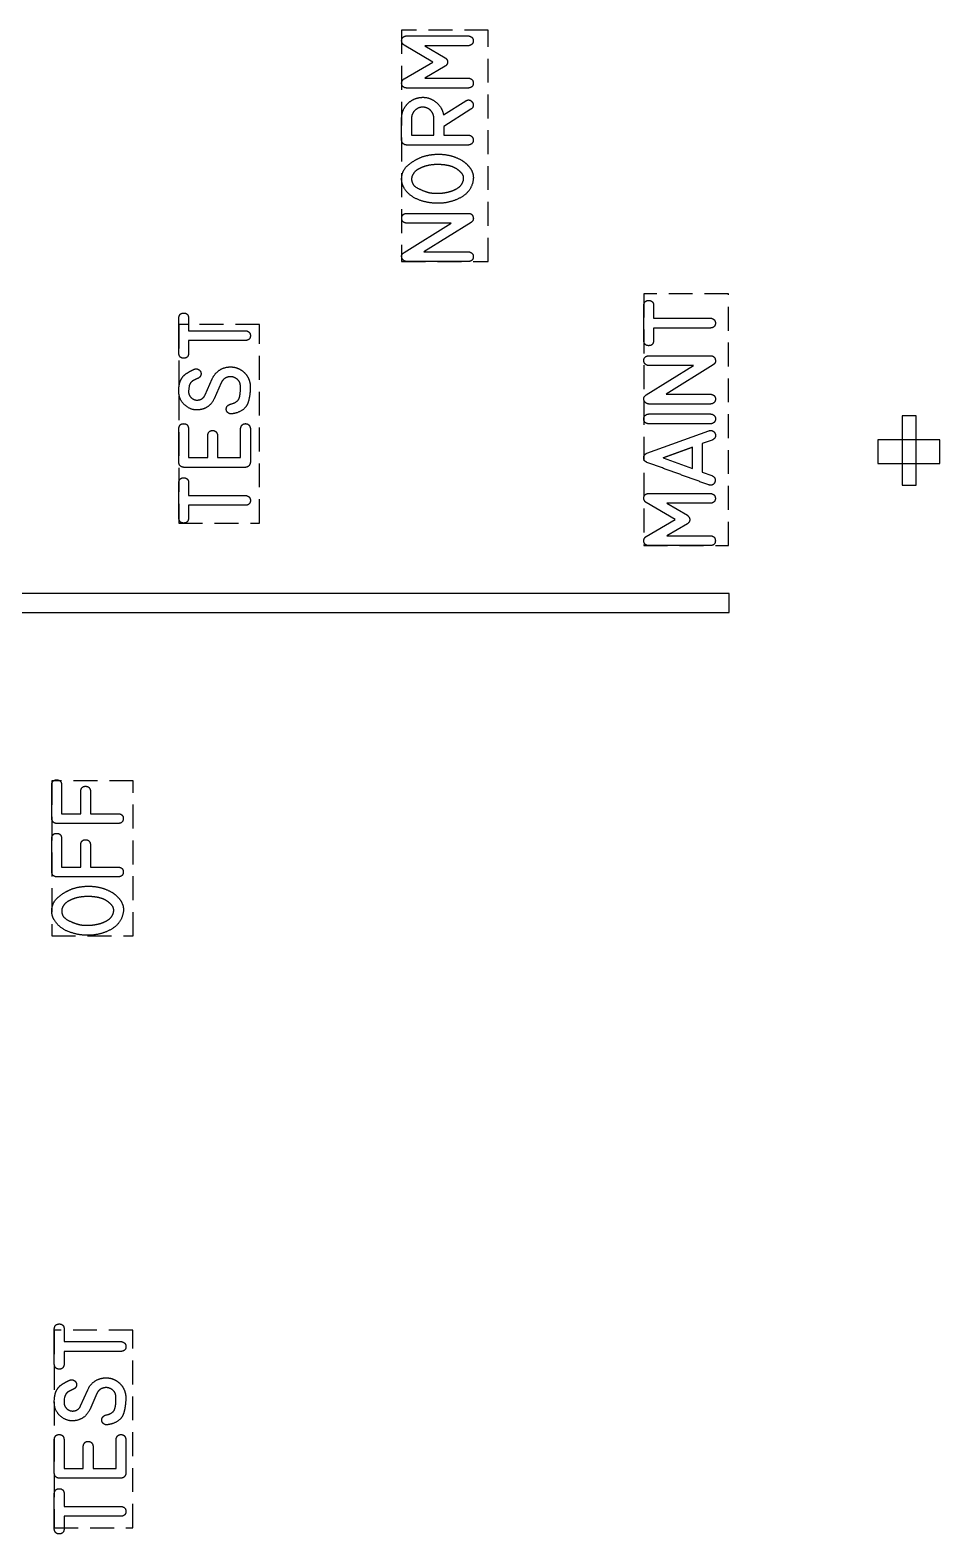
# Model space of a CAD drawing. Header units: millimetres. Extents: x -27.1 to 21.7, y -17 to 16.6.
# Drawn here: x 2.65 to 21.7, y -14.91 to 16.58 of the extents above; entities that cross this region are included whole.
import ezdxf

# ---------------------------------------------------------------- set-up
doc = ezdxf.new("R2010")
doc.units = ezdxf.units.MM
doc.linetypes.add('DASHED', pattern=[0.75, 0.5, -0.25])
doc.layers.get('0').update_dxf_attribs({"linetype": 'CONTINUOUS'})

msp = doc.modelspace()

# ---------------------------------------------------------------- linework, layer by layer
at = {"linetype": 'DASHED'}
for p, q in [((12.246, 16.578), (10.432, 16.578)), ((10.432, 16.578), (10.432, 11.729)), ((12.246, 11.729), (12.246, 16.578)), ((10.432, 11.729), (12.246, 11.729)), ((17.273, 11.058), (15.5, 11.058)), ((15.5, 11.058), (15.5, 5.783)), ((17.273, 5.783), (17.273, 11.058)), ((7.454, 10.409), (5.767, 10.409)), ((5.767, 10.409), (5.767, 6.255)), ((7.454, 6.255), (7.454, 10.409)), ((5.767, 6.255), (7.454, 6.255)), ((15.5, 5.783), (17.273, 5.783)), ((4.815, 0.856), (3.108, 0.856)), ((3.108, 0.856), (3.108, -2.392)), ((4.815, -2.392), (4.815, 0.856)), ((3.108, -2.392), (4.815, -2.392)), ((4.804, -10.646), (3.161, -10.646)), ((3.161, -10.646), (3.161, -14.784)), ((4.804, -14.784), (4.804, -10.646)), ((3.161, -14.784), (4.804, -14.784))]:
    msp.add_line(p, q, dxfattribs=at)
for p, q in [((10.536, 16.456), (11.829, 16.456)), ((11.088, 15.909), (10.482, 16.265)), ((11.829, 16.25), (10.915, 16.25)), ((10.915, 16.25), (11.345, 15.998)), ((10.482, 15.557), (11.088, 15.909)), ((11.345, 15.821), (10.917, 15.571)), ((10.917, 15.571), (11.829, 15.572)), ((11.829, 15.364), (10.536, 15.364)), ((11.305, 14.815), (11.307, 14.802)), ((11.307, 14.802), (11.773, 15.096)), ((11.883, 14.922), (11.313, 14.561)), ((10.432, 14.274), (10.432, 14.728)), ((10.639, 14.739), (10.639, 14.378)), ((11.107, 14.378), (11.107, 14.728)), ((11.313, 14.561), (11.313, 14.378)), ((11.828, 14.171), (10.535, 14.171)), ((10.639, 14.378), (11.107, 14.378)), ((11.313, 14.378), (11.828, 14.378)), ((10.538, 12.74), (11.831, 12.74)), ((10.483, 11.919), (11.471, 12.534)), ((11.471, 12.534), (10.538, 12.534)), ((11.885, 12.55), (10.899, 11.935)), ((11.831, 11.729), (10.538, 11.729)), ((10.899, 11.935), (11.831, 11.935)), ((15.501, 10.071), (15.501, 10.814)), ((15.707, 10.814), (15.707, 10.546)), ((5.767, 9.808), (5.767, 10.551)), ((5.973, 10.551), (5.973, 10.283)), ((15.707, 10.546), (16.898, 10.546)), ((5.973, 10.283), (7.164, 10.283)), ((16.898, 10.339), (15.707, 10.339)), ((15.707, 10.339), (15.707, 10.071)), ((7.164, 10.077), (5.973, 10.077)), ((5.973, 10.077), (5.973, 9.808)), ((15.551, 8.937), (16.539, 9.552)), ((15.606, 9.758), (16.899, 9.758)), ((16.539, 9.552), (15.606, 9.552)), ((16.953, 9.569), (15.967, 8.954)), ((6.319, 8.938), (6.468, 9.276)), ((6.468, 9.276), (6.473, 9.288)), ((6.473, 9.288), (6.48, 9.301)), ((6.48, 9.301), (6.487, 9.313)), ((6.656, 9.194), (6.508, 8.855)), ((5.767, 9.014), (5.769, 9.095)), ((5.974, 9.074), (5.972, 9.007)), ((5.982, 9.122), (5.974, 9.074)), ((6.312, 8.921), (6.315, 8.929)), ((6.315, 8.929), (6.319, 8.938)), ((6.508, 8.855), (6.502, 8.844)), ((15.967, 8.954), (16.899, 8.954)), ((6.834, 8.74), (6.841, 8.743)), ((15.605, 8.539), (16.899, 8.539)), ((16.899, 8.747), (15.606, 8.747)), ((5.767, 7.525), (5.767, 8.233)), ((5.971, 8.233), (5.971, 7.626)), ((7.06, 7.626), (7.06, 8.233)), ((7.266, 8.233), (7.266, 7.525)), ((16.899, 8.331), (15.605, 8.331)), ((6.372, 7.626), (6.372, 8.089)), ((6.58, 8.089), (6.58, 7.626)), ((15.568, 7.718), (16.862, 8.187)), ((16.934, 7.993), (16.725, 7.918)), ((16.725, 7.918), (16.725, 7.321)), ((5.971, 7.626), (6.372, 7.626)), ((6.58, 7.626), (7.06, 7.626)), ((16.519, 7.843), (15.904, 7.621)), ((15.904, 7.621), (16.519, 7.843)), ((15.904, 7.621), (16.519, 7.397)), ((16.519, 7.397), (16.519, 7.843)), ((7.162, 7.421), (5.869, 7.421)), ((16.725, 7.321), (16.929, 7.248)), ((5.767, 6.358), (5.767, 7.101)), ((5.973, 7.101), (5.973, 6.833)), ((5.973, 6.833), (7.164, 6.833)), ((7.164, 6.626), (5.973, 6.626)), ((5.973, 6.626), (5.973, 6.358)), ((16.156, 6.328), (15.551, 6.684)), ((15.605, 6.875), (16.898, 6.875)), ((16.898, 6.668), (15.983, 6.668)), ((15.983, 6.668), (16.413, 6.417)), ((15.551, 5.976), (16.156, 6.328)), ((16.413, 6.239), (15.985, 5.99)), ((15.985, 5.99), (16.898, 5.99)), ((16.898, 5.783), (15.605, 5.783)), ((3.108, 0.066), (3.108, 0.775)), ((3.314, 0.774), (3.314, 0.168)), ((3.714, 0.168), (3.714, 0.64)), ((3.92, 0.64), (3.92, 0.168)), ((3.314, 0.168), (3.714, 0.168)), ((3.92, 0.168), (4.503, 0.168)), ((4.503, -0.038), (3.212, -0.038)), ((3.108, -1.053), (3.108, -0.344)), ((3.314, -0.346), (3.314, -0.951)), ((3.714, -0.951), (3.714, -0.479)), ((3.92, -0.479), (3.92, -0.951)), ((4.503, -1.157), (3.212, -1.157)), ((3.314, -0.951), (3.714, -0.951)), ((3.92, -0.951), (4.503, -0.951)), ((3.161, -11.361), (3.161, -10.618)), ((3.367, -10.618), (3.367, -10.886)), ((3.367, -10.886), (4.558, -10.886)), ((4.558, -11.092), (3.367, -11.092)), ((3.367, -11.092), (3.367, -11.361)), ((3.713, -12.231), (3.862, -11.893)), ((3.862, -11.893), (3.867, -11.881)), ((3.867, -11.881), (3.874, -11.868)), ((3.874, -11.868), (3.881, -11.856)), ((3.161, -12.155), (3.163, -12.074)), ((3.368, -12.095), (3.366, -12.162)), ((3.376, -12.047), (3.368, -12.095)), ((3.706, -12.248), (3.709, -12.24)), ((3.709, -12.24), (3.713, -12.231)), ((4.05, -11.975), (3.902, -12.314)), ((3.902, -12.314), (3.896, -12.325)), ((4.228, -12.428), (4.235, -12.426)), ((3.161, -13.644), (3.161, -12.936)), ((3.365, -12.936), (3.365, -13.543)), ((3.766, -13.543), (3.766, -13.08)), ((3.974, -13.08), (3.974, -13.543)), ((4.454, -13.543), (4.454, -12.936)), ((4.66, -12.936), (4.66, -13.644)), ((4.556, -13.748), (3.263, -13.748)), ((3.365, -13.543), (3.766, -13.543)), ((3.974, -13.543), (4.454, -13.543)), ((3.161, -14.811), (3.161, -14.068)), ((3.367, -14.068), (3.367, -14.336)), ((3.367, -14.336), (4.558, -14.336)), ((4.558, -14.543), (3.367, -14.543)), ((3.367, -14.543), (3.367, -14.811))]:
    msp.add_line(p, q)
for points in [[(20.908, 7.047), (21.2, 7.047), (21.2, 8.5), (20.908, 8.5)], [(20.4, 7.5), (21.7, 7.5), (21.7, 8), (20.4, 8)], [(-9.711, 4.381), (17.289, 4.381), (17.289, 4.781), (-9.711, 4.781)]]:
    msp.add_lwpolyline(points, close=True)
for points in [[(10.482, 16.265), (10.419, 16.315), (10.436, 16.382)], [(10.436, 16.382), (10.453, 16.449), (10.536, 16.456)], [(11.829, 16.456), (11.932, 16.44), (11.931, 16.352)], [(11.931, 16.352), (11.931, 16.265), (11.829, 16.25)], [(11.345, 15.998), (11.393, 15.958), (11.395, 15.909)], [(11.395, 15.909), (11.397, 15.859), (11.345, 15.821)], [(10.436, 15.438), (10.419, 15.506), (10.482, 15.557)], [(10.536, 15.364), (10.452, 15.37), (10.436, 15.438)], [(11.829, 15.572), (11.931, 15.56), (11.931, 15.466)], [(11.931, 15.466), (11.93, 15.372), (11.829, 15.364)], [(10.537, 15.013), (10.641, 15.134), (10.801, 15.163)], [(10.801, 15.163), (10.973, 15.194), (11.123, 15.09)], [(10.432, 14.728), (10.432, 14.892), (10.537, 15.013)], [(10.74, 14.92), (10.648, 14.854), (10.639, 14.739)], [(10.943, 14.952), (10.831, 14.986), (10.74, 14.92)], [(11.062, 14.866), (11.017, 14.93), (10.943, 14.952)], [(11.107, 14.728), (11.107, 14.803), (11.062, 14.866)], [(11.123, 15.09), (11.273, 14.987), (11.305, 14.815)], [(11.773, 15.096), (11.856, 15.143), (11.912, 15.069)], [(11.929, 14.989), (11.921, 14.943), (11.883, 14.922)], [(11.912, 15.069), (11.937, 15.034), (11.929, 14.989)], [(10.462, 14.201), (10.432, 14.23), (10.432, 14.274)], [(10.535, 14.171), (10.492, 14.171), (10.462, 14.201)], [(11.828, 14.378), (11.892, 14.378), (11.92, 14.32)], [(11.91, 14.211), (11.88, 14.171), (11.828, 14.171)], [(11.92, 14.32), (11.949, 14.262), (11.91, 14.211)], [(10.568, 13.75), (10.704, 13.864), (10.864, 13.924)], [(10.864, 13.924), (11.066, 13.991), (11.285, 13.975)], [(11.285, 13.975), (11.503, 13.958), (11.683, 13.855)], [(10.432, 13.456), (10.432, 13.636), (10.568, 13.75)], [(10.784, 13.668), (10.675, 13.608), (10.645, 13.496)], [(11.03, 13.75), (10.894, 13.729), (10.784, 13.668)], [(11.304, 13.756), (11.167, 13.771), (11.03, 13.75)], [(11.525, 13.703), (11.44, 13.742), (11.304, 13.756)], [(11.68, 13.591), (11.607, 13.665), (11.525, 13.703)], [(11.72, 13.414), (11.752, 13.517), (11.68, 13.591)], [(11.683, 13.855), (11.795, 13.79), (11.873, 13.677)], [(11.873, 13.677), (11.951, 13.564), (11.928, 13.428)], [(10.482, 13.275), (10.432, 13.362), (10.432, 13.456)], [(10.808, 13.017), (10.584, 13.098), (10.482, 13.275)], [(10.645, 13.496), (10.64, 13.481), (10.64, 13.462)], [(10.64, 13.462), (10.64, 13.327), (10.785, 13.258)], [(10.785, 13.258), (10.93, 13.189), (11.033, 13.17)], [(11.423, 13.191), (11.527, 13.218), (11.61, 13.272)], [(11.61, 13.272), (11.693, 13.326), (11.72, 13.414)], [(11.928, 13.428), (11.889, 13.206), (11.697, 13.088)], [(11.268, 12.953), (11.032, 12.936), (10.808, 13.017)], [(11.033, 13.17), (11.107, 13.157), (11.214, 13.16)], [(11.214, 13.16), (11.32, 13.164), (11.423, 13.191)], [(11.697, 13.088), (11.504, 12.971), (11.268, 12.953)], [(10.434, 12.64), (10.435, 12.733), (10.538, 12.74)], [(10.538, 12.534), (10.433, 12.547), (10.434, 12.64)], [(11.831, 12.74), (11.908, 12.74), (11.928, 12.666)], [(11.928, 12.666), (11.949, 12.591), (11.885, 12.55)], [(10.438, 11.807), (10.413, 11.874), (10.483, 11.919)], [(10.538, 11.729), (10.462, 11.74), (10.438, 11.807)], [(11.831, 11.935), (11.933, 11.919), (11.933, 11.832)], [(11.933, 11.832), (11.933, 11.744), (11.831, 11.729)], [(15.501, 10.814), (15.509, 10.915), (15.604, 10.915)], [(15.604, 10.915), (15.7, 10.916), (15.707, 10.814)], [(5.767, 10.551), (5.775, 10.652), (5.871, 10.652)], [(5.871, 10.652), (5.966, 10.653), (5.973, 10.551)], [(16.898, 10.546), (17.001, 10.529), (17, 10.438)], [(17, 10.438), (16.999, 10.347), (16.898, 10.339)], [(7.164, 10.283), (7.268, 10.266), (7.266, 10.175)], [(7.266, 10.175), (7.265, 10.084), (7.164, 10.077)], [(5.871, 9.706), (5.776, 9.706), (5.767, 9.808)], [(5.973, 9.808), (5.965, 9.705), (5.871, 9.706)], [(15.604, 9.969), (15.51, 9.969), (15.501, 10.071)], [(15.707, 10.071), (15.699, 9.968), (15.604, 9.969)], [(5.926, 9.386), (6.001, 9.435), (6.089, 9.475)], [(6.089, 9.475), (6.097, 9.478), (6.108, 9.481)], [(6.108, 9.481), (6.144, 9.489), (6.173, 9.474)], [(6.173, 9.474), (6.192, 9.465), (6.201, 9.456)], [(6.201, 9.456), (6.211, 9.446), (6.214, 9.44)], [(6.5, 9.336), (6.596, 9.481), (6.764, 9.516)], [(6.764, 9.516), (6.83, 9.529), (6.899, 9.522)], [(6.899, 9.522), (6.999, 9.51), (7.084, 9.452)], [(7.084, 9.452), (7.168, 9.393), (7.214, 9.306)], [(15.503, 9.658), (15.504, 9.751), (15.606, 9.758)], [(15.606, 9.552), (15.501, 9.566), (15.503, 9.658)], [(16.899, 9.758), (16.976, 9.758), (16.997, 9.684)], [(16.997, 9.684), (17.018, 9.61), (16.953, 9.569)], [(5.769, 9.095), (5.776, 9.134), (5.783, 9.171)], [(5.783, 9.171), (5.79, 9.208), (5.807, 9.245)], [(5.807, 9.245), (5.85, 9.337), (5.926, 9.386)], [(5.994, 9.155), (5.989, 9.14), (5.982, 9.122)], [(6.011, 9.186), (6, 9.17), (5.994, 9.155)], [(6.085, 9.247), (6.041, 9.225), (6.011, 9.186)], [(6.172, 9.287), (6.129, 9.268), (6.085, 9.247)], [(6.23, 9.357), (6.22, 9.311), (6.172, 9.287)], [(6.214, 9.44), (6.241, 9.402), (6.23, 9.357)], [(6.487, 9.313), (6.49, 9.318), (6.494, 9.324)], [(6.494, 9.324), (6.497, 9.331), (6.5, 9.336)], [(6.691, 9.249), (6.672, 9.228), (6.656, 9.194)], [(6.799, 9.313), (6.734, 9.297), (6.691, 9.249)], [(6.924, 9.306), (6.864, 9.329), (6.799, 9.313)], [(7.058, 9.109), (7.058, 9.252), (6.924, 9.306)], [(7.214, 9.306), (7.264, 9.211), (7.264, 9.11)], [(5.916, 8.706), (5.767, 8.823), (5.767, 9.014)], [(5.972, 9.007), (5.973, 8.909), (6.057, 8.857)], [(6.057, 8.857), (6.11, 8.822), (6.176, 8.831)], [(6.176, 8.831), (6.257, 8.841), (6.302, 8.907)], [(6.502, 8.844), (6.414, 8.678), (6.252, 8.637)], [(6.302, 8.907), (6.304, 8.91), (6.307, 8.913)], [(6.307, 8.913), (6.309, 8.917), (6.312, 8.921)], [(6.841, 8.743), (7, 8.778), (7.03, 8.865)], [(7.03, 8.865), (7.061, 8.953), (7.058, 9.109)], [(7.264, 9.11), (7.264, 8.94), (7.22, 8.786)], [(15.506, 8.825), (15.482, 8.892), (15.551, 8.937)], [(15.606, 8.747), (15.53, 8.758), (15.506, 8.825)], [(16.899, 8.954), (17.001, 8.938), (17.001, 8.85)], [(17.001, 8.85), (17.001, 8.763), (16.899, 8.747)], [(6.252, 8.637), (6.065, 8.588), (5.916, 8.706)], [(6.793, 8.568), (6.753, 8.605), (6.763, 8.66)], [(6.763, 8.66), (6.774, 8.718), (6.834, 8.74)], [(6.886, 8.542), (6.834, 8.531), (6.793, 8.568)], [(6.938, 8.552), (6.912, 8.548), (6.886, 8.542)], [(6.987, 8.566), (6.963, 8.557), (6.938, 8.552)], [(7.22, 8.786), (7.177, 8.631), (6.987, 8.566)], [(15.501, 8.435), (15.501, 8.523), (15.605, 8.539)], [(16.899, 8.539), (17.002, 8.523), (17.002, 8.435)], [(5.767, 8.233), (5.775, 8.336), (5.87, 8.336)], [(5.87, 8.336), (5.965, 8.336), (5.971, 8.233)], [(6.372, 8.089), (6.387, 8.193), (6.476, 8.193)], [(6.476, 8.193), (6.565, 8.192), (6.58, 8.089)], [(7.06, 8.233), (7.076, 8.336), (7.164, 8.336)], [(7.164, 8.336), (7.252, 8.336), (7.266, 8.233)], [(15.605, 8.331), (15.501, 8.347), (15.501, 8.435)], [(16.862, 8.187), (16.966, 8.209), (16.996, 8.124)], [(17.002, 8.435), (17.001, 8.347), (16.899, 8.331)], [(16.996, 8.124), (17.026, 8.039), (16.934, 7.993)], [(15.501, 7.621), (15.5, 7.693), (15.568, 7.718)], [(15.568, 7.525), (15.501, 7.55), (15.501, 7.621)], [(5.869, 7.421), (5.773, 7.434), (5.767, 7.525)], [(7.266, 7.525), (7.254, 7.433), (7.162, 7.421)], [(16.213, 7.29), (15.891, 7.408), (15.568, 7.525)], [(16.859, 7.055), (16.536, 7.173), (16.213, 7.29)], [(16.929, 7.248), (17.021, 7.201), (16.989, 7.115)], [(5.767, 7.101), (5.775, 7.202), (5.871, 7.202)], [(5.871, 7.202), (5.966, 7.202), (5.973, 7.101)], [(16.989, 7.115), (16.958, 7.028), (16.859, 7.055)], [(7.164, 6.833), (7.268, 6.816), (7.266, 6.725)], [(7.266, 6.725), (7.265, 6.634), (7.164, 6.626)], [(15.551, 6.684), (15.488, 6.734), (15.504, 6.801)], [(15.504, 6.801), (15.521, 6.868), (15.605, 6.875)], [(16.898, 6.875), (17, 6.858), (17, 6.771)], [(17, 6.771), (16.999, 6.684), (16.898, 6.668)], [(5.871, 6.255), (5.776, 6.256), (5.767, 6.358)], [(5.973, 6.358), (5.965, 6.255), (5.871, 6.255)], [(16.413, 6.417), (16.461, 6.377), (16.463, 6.327)], [(16.463, 6.327), (16.466, 6.278), (16.413, 6.239)], [(16.898, 5.99), (16.999, 5.979), (16.999, 5.884)], [(15.504, 5.857), (15.488, 5.925), (15.551, 5.976)], [(15.605, 5.783), (15.52, 5.789), (15.504, 5.857)], [(16.999, 5.884), (16.999, 5.79), (16.898, 5.783)], [(3.108, 0.775), (3.116, 0.877), (3.212, 0.877)], [(3.212, 0.877), (3.307, 0.877), (3.314, 0.774)], [(3.714, 0.64), (3.722, 0.741), (3.813, 0.743)], [(3.813, 0.743), (3.905, 0.744), (3.92, 0.64)], [(3.212, -0.038), (3.115, -0.024), (3.108, 0.066)], [(4.503, 0.168), (4.604, 0.161), (4.606, 0.069)], [(4.606, 0.069), (4.607, -0.023), (4.503, -0.038)], [(3.108, -0.344), (3.116, -0.243), (3.212, -0.243)], [(3.212, -0.243), (3.307, -0.243), (3.314, -0.346)], [(3.714, -0.479), (3.722, -0.378), (3.813, -0.377)], [(3.813, -0.377), (3.905, -0.375), (3.92, -0.479)], [(3.212, -1.157), (3.115, -1.144), (3.108, -1.053)], [(4.503, -0.951), (4.604, -0.958), (4.606, -1.05)], [(4.606, -1.05), (4.607, -1.142), (4.503, -1.157)], [(3.244, -1.578), (3.38, -1.464), (3.539, -1.404)], [(3.539, -1.404), (3.742, -1.337), (3.96, -1.353)], [(3.979, -1.572), (3.842, -1.557), (3.706, -1.578)], [(3.96, -1.353), (4.178, -1.37), (4.358, -1.473)], [(4.2, -1.625), (4.116, -1.586), (3.979, -1.572)], [(4.358, -1.473), (4.47, -1.538), (4.549, -1.651)], [(3.108, -1.872), (3.108, -1.692), (3.244, -1.578)], [(3.158, -2.053), (3.108, -1.967), (3.108, -1.872)], [(3.32, -1.833), (3.316, -1.847), (3.316, -1.866)], [(3.316, -1.866), (3.316, -2.001), (3.461, -2.07)], [(3.46, -1.66), (3.35, -1.721), (3.32, -1.833)], [(3.706, -1.578), (3.569, -1.599), (3.46, -1.66)], [(4.355, -1.737), (4.282, -1.663), (4.2, -1.625)], [(4.396, -1.914), (4.428, -1.811), (4.355, -1.737)], [(4.549, -1.651), (4.627, -1.764), (4.604, -1.9)], [(3.484, -2.311), (3.26, -2.23), (3.158, -2.053)], [(3.461, -2.07), (3.606, -2.139), (3.708, -2.158)], [(3.708, -2.158), (3.783, -2.172), (3.889, -2.168)], [(3.889, -2.168), (3.995, -2.164), (4.099, -2.137)], [(4.099, -2.137), (4.203, -2.11), (4.286, -2.056)], [(4.286, -2.056), (4.369, -2.002), (4.396, -1.914)], [(4.604, -1.9), (4.565, -2.122), (4.372, -2.24)], [(3.944, -2.375), (3.708, -2.392), (3.484, -2.311)], [(4.372, -2.24), (4.18, -2.357), (3.944, -2.375)], [(3.161, -10.618), (3.169, -10.517), (3.265, -10.517)], [(3.265, -10.517), (3.36, -10.516), (3.367, -10.618)], [(4.558, -10.886), (4.662, -10.903), (4.66, -10.994)], [(4.66, -10.994), (4.659, -11.085), (4.558, -11.092)], [(3.265, -11.463), (3.17, -11.463), (3.161, -11.361)], [(3.367, -11.361), (3.359, -11.464), (3.265, -11.463)], [(4.158, -11.653), (4.224, -11.64), (4.293, -11.647)], [(4.293, -11.647), (4.393, -11.659), (4.478, -11.717)], [(3.177, -11.998), (3.184, -11.961), (3.201, -11.924)], [(3.201, -11.924), (3.244, -11.832), (3.32, -11.783)], [(3.32, -11.783), (3.395, -11.734), (3.483, -11.694)], [(3.479, -11.922), (3.435, -11.944), (3.405, -11.983)], [(3.566, -11.882), (3.523, -11.901), (3.479, -11.922)], [(3.483, -11.694), (3.491, -11.691), (3.502, -11.688)], [(3.502, -11.688), (3.538, -11.68), (3.567, -11.695)], [(3.624, -11.812), (3.614, -11.857), (3.566, -11.882)], [(3.567, -11.695), (3.586, -11.704), (3.595, -11.713)], [(3.595, -11.713), (3.605, -11.723), (3.608, -11.729)], [(3.608, -11.729), (3.635, -11.767), (3.624, -11.812)], [(3.881, -11.856), (3.884, -11.851), (3.887, -11.845)], [(3.887, -11.845), (3.891, -11.838), (3.894, -11.833)], [(3.894, -11.833), (3.99, -11.688), (4.158, -11.653)], [(4.085, -11.92), (4.066, -11.941), (4.05, -11.975)], [(4.193, -11.856), (4.128, -11.872), (4.085, -11.92)], [(4.318, -11.863), (4.258, -11.84), (4.193, -11.856)], [(4.452, -12.06), (4.452, -11.917), (4.318, -11.863)], [(4.478, -11.717), (4.562, -11.775), (4.608, -11.863)], [(4.608, -11.863), (4.658, -11.958), (4.658, -12.059)], [(3.31, -12.463), (3.161, -12.346), (3.161, -12.155)], [(3.163, -12.074), (3.17, -12.035), (3.177, -11.998)], [(3.366, -12.162), (3.367, -12.26), (3.451, -12.312)], [(3.388, -12.014), (3.383, -12.029), (3.376, -12.047)], [(3.405, -11.983), (3.394, -11.999), (3.388, -12.014)], [(3.57, -12.338), (3.651, -12.328), (3.696, -12.262)], [(3.696, -12.262), (3.698, -12.259), (3.701, -12.256)], [(3.701, -12.256), (3.703, -12.252), (3.706, -12.248)], [(4.424, -12.304), (4.455, -12.216), (4.452, -12.06)], [(4.658, -12.059), (4.658, -12.229), (4.614, -12.383)], [(3.646, -12.532), (3.459, -12.581), (3.31, -12.463)], [(3.451, -12.312), (3.504, -12.347), (3.57, -12.338)], [(3.896, -12.325), (3.808, -12.491), (3.646, -12.532)], [(4.187, -12.601), (4.147, -12.564), (4.157, -12.509)], [(4.157, -12.509), (4.168, -12.451), (4.228, -12.428)], [(4.235, -12.426), (4.394, -12.391), (4.424, -12.304)], [(4.614, -12.383), (4.571, -12.538), (4.381, -12.603)], [(3.161, -12.936), (3.169, -12.833), (3.264, -12.833)], [(3.264, -12.833), (3.359, -12.833), (3.365, -12.936)], [(4.28, -12.627), (4.228, -12.638), (4.187, -12.601)], [(4.331, -12.617), (4.306, -12.621), (4.28, -12.627)], [(4.381, -12.603), (4.357, -12.612), (4.331, -12.617)], [(4.454, -12.936), (4.47, -12.833), (4.558, -12.833)], [(4.558, -12.833), (4.646, -12.833), (4.66, -12.936)], [(3.766, -13.08), (3.781, -12.976), (3.87, -12.976)], [(3.87, -12.976), (3.959, -12.977), (3.974, -13.08)], [(3.263, -13.748), (3.167, -13.734), (3.161, -13.644)], [(4.66, -13.644), (4.648, -13.736), (4.556, -13.748)], [(3.161, -14.068), (3.169, -13.967), (3.265, -13.967)], [(3.265, -13.967), (3.36, -13.966), (3.367, -14.068)], [(4.558, -14.336), (4.662, -14.353), (4.66, -14.444)], [(4.66, -14.444), (4.659, -14.535), (4.558, -14.543)], [(3.265, -14.913), (3.17, -14.913), (3.161, -14.811)], [(3.367, -14.811), (3.359, -14.914), (3.265, -14.913)]]:
    msp.add_open_spline(points, degree=2)

doc.saveas('drawing.dxf')
